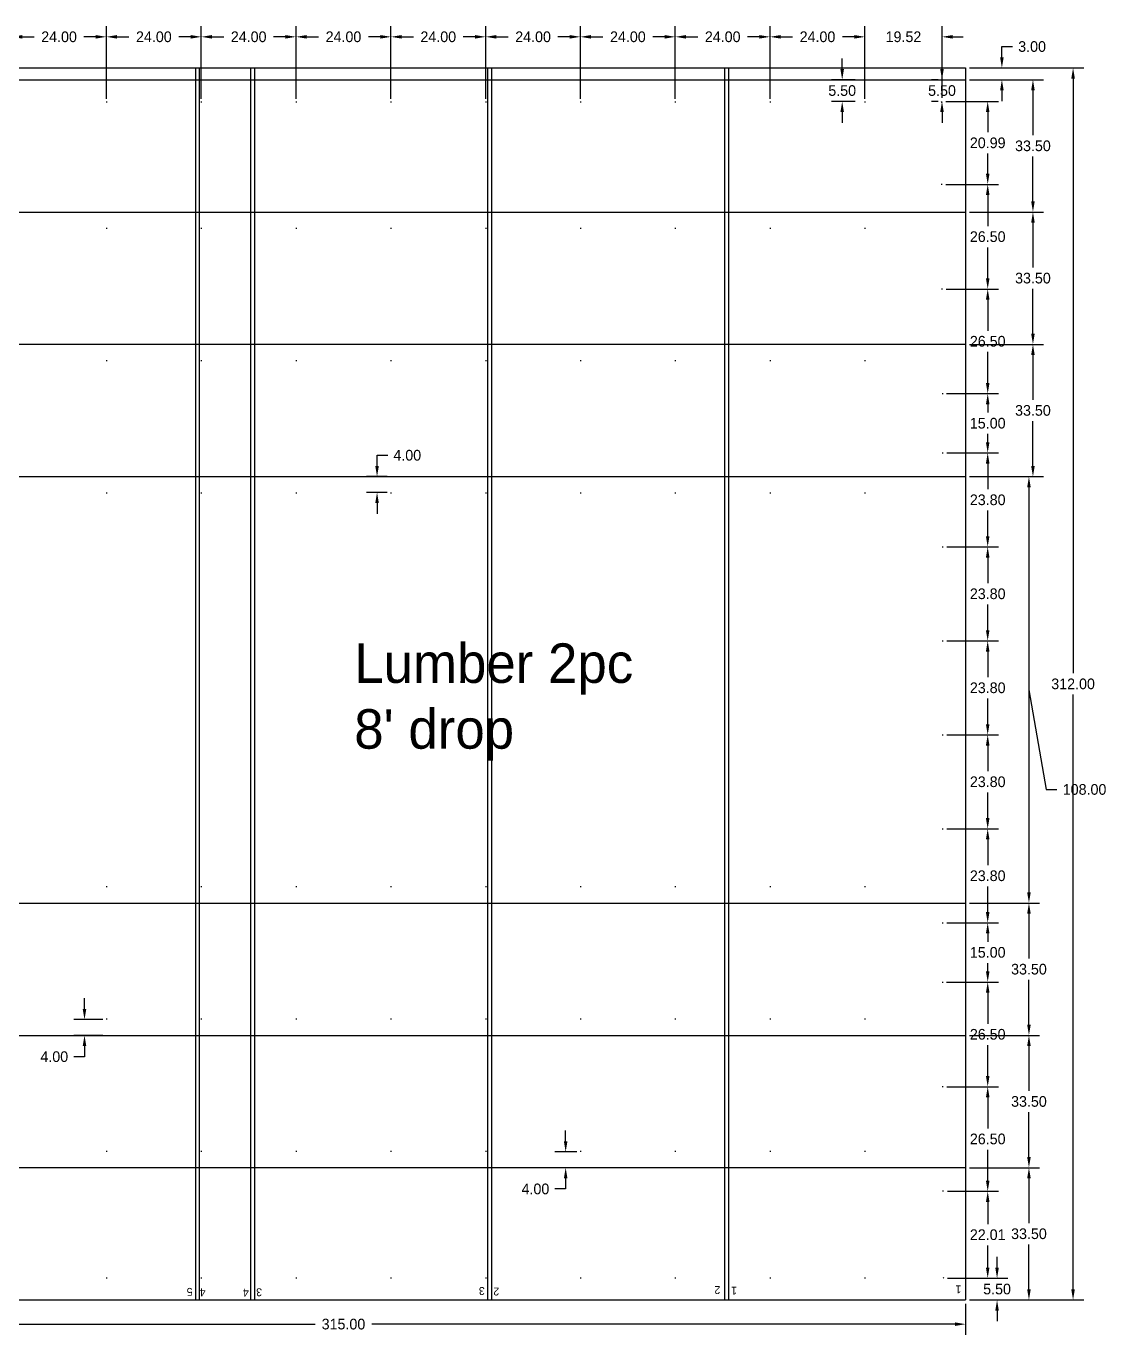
# Model space of a CAD drawing. Header units: millimetres. Extents: x 0 to 3072, y 0 to 988.
# Drawn here: x 256.3 to 529.6, y 2.4 to 333.8 of the extents above; entities that cross this region are included whole.
import ezdxf

# ---------------------------------------------------------------- set-up
doc = ezdxf.new("R2010")
doc.units = ezdxf.units.MM
for name, color, linetype in [('CUTME', 1, 'Continuous'), ('dim', 7, 'Continuous'), ('PEN1', 5, 'Continuous'), ('PEN2', 95, 'Continuous'), ('PENME', 3, 'Continuous'), ('TEXT', 7, 'Continuous')]:
    doc.layers.add(name, color=color, linetype=linetype)
doc.dimstyles.get("Standard").update_dxf_attribs({"dimtxt": 0.18, "dimasz": 0.18, "dimexe": 0.18, "dimexo": 0.0625, "dimgap": 0.09, "dimtad": 0, "dimtih": 1, "dimtoh": 1, "dimdec": 4, "dimzin": 0, "dimdsep": 46, "dimtxsty": 'Standard', "dimcen": 0.09, "dimadec": 0, "dimazin": 0, "dimtfac": 1, "dimtdec": 4, "dimtofl": 0, "dimtmove": 0, "dimatfit": 3, "dimfxl": 0, "dimtolj": 1, "dimtzin": 0, "dimarcsym": 0})

# ---------------------------------------------------------------- blocks, each defined once
blk = doc.blocks.new('*D266')
at = {"layer": 'Defpoints', "color": 0}
for p in [(592.48, 475.96), (572.96, 459.34), (592.48, 459.59)]:
    blk.add_point(p, dxfattribs=at)
at = {"layer": 'dim', "color": 0, "lineweight": -2}
for p, q in [((572.96, 460.28), (572.96, 478.66)), ((592.48, 460.53), (592.48, 478.66)), ((570.26, 475.96), (567.56, 475.96)), ((595.18, 475.96), (597.88, 475.96))]:
    blk.add_line(p, q, dxfattribs=at)
at = {"layer": 'dim', "color": 0}
for points in [[(570.26, 476.41), (570.26, 475.51), (572.96, 475.96)], [(595.18, 476.41), (595.18, 475.51), (592.48, 475.96)]]:
    blk.add_solid(points, dxfattribs=at)
at = {"layer": 'dim', "color": 0, "insert": (582.72, 475.96), "char_height": 2.7, "attachment_point": 5}
blk.add_mtext('\\A1;19.52', dxfattribs=at)
blk = doc.blocks.new('*D265')
at = {"layer": 'Defpoints', "color": 0}
for p in [(572.96, 475.96), (548.96, 459.34), (572.96, 459.34)]:
    blk.add_point(p, dxfattribs=at)
at = {"layer": 'dim', "color": 0, "lineweight": -2}
for p, q in [((548.96, 460.28), (548.96, 478.66)), ((572.96, 460.28), (572.96, 478.66)), ((551.66, 475.96), (554.66, 475.96)), ((570.26, 475.96), (567.26, 475.96))]:
    blk.add_line(p, q, dxfattribs=at)
at = {"layer": 'dim', "color": 0}
for points in [[(551.66, 476.41), (551.66, 475.51), (548.96, 475.96)], [(570.26, 476.41), (570.26, 475.51), (572.96, 475.96)]]:
    blk.add_solid(points, dxfattribs=at)
at = {"layer": 'dim', "color": 0, "insert": (560.96, 475.96), "char_height": 2.7, "attachment_point": 5}
blk.add_mtext('\\A1;24.00', dxfattribs=at)
blk = doc.blocks.new('*D264')
at = {"layer": 'Defpoints', "color": 0}
for p in [(548.96, 475.96), (524.96, 459.34), (548.96, 459.34)]:
    blk.add_point(p, dxfattribs=at)
at = {"layer": 'dim', "color": 0, "lineweight": -2}
for p, q in [((524.96, 460.28), (524.96, 478.66)), ((548.96, 460.28), (548.96, 478.66)), ((527.66, 475.96), (530.66, 475.96)), ((546.26, 475.96), (543.26, 475.96))]:
    blk.add_line(p, q, dxfattribs=at)
at = {"layer": 'dim', "color": 0}
for points in [[(527.66, 476.41), (527.66, 475.51), (524.96, 475.96)], [(546.26, 476.41), (546.26, 475.51), (548.96, 475.96)]]:
    blk.add_solid(points, dxfattribs=at)
at = {"layer": 'dim', "color": 0, "insert": (536.96, 475.96), "char_height": 2.7, "attachment_point": 5}
blk.add_mtext('\\A1;24.00', dxfattribs=at)
blk = doc.blocks.new('*D263')
at = {"layer": 'Defpoints', "color": 0}
for p in [(524.96, 475.96), (500.96, 459.34), (524.96, 459.34)]:
    blk.add_point(p, dxfattribs=at)
at = {"layer": 'dim', "color": 0, "lineweight": -2}
for p, q in [((500.96, 460.28), (500.96, 478.66)), ((524.96, 460.28), (524.96, 478.66)), ((503.66, 475.96), (506.66, 475.96)), ((522.26, 475.96), (519.26, 475.96))]:
    blk.add_line(p, q, dxfattribs=at)
at = {"layer": 'dim', "color": 0}
for points in [[(503.66, 476.41), (503.66, 475.51), (500.96, 475.96)], [(522.26, 476.41), (522.26, 475.51), (524.96, 475.96)]]:
    blk.add_solid(points, dxfattribs=at)
at = {"layer": 'dim', "color": 0, "insert": (512.96, 475.96), "char_height": 2.7, "attachment_point": 5}
blk.add_mtext('\\A1;24.00', dxfattribs=at)
blk = doc.blocks.new('*D262')
at = {"layer": 'Defpoints', "color": 0}
for p in [(500.96, 475.96), (476.96, 459.34), (500.96, 459.34)]:
    blk.add_point(p, dxfattribs=at)
at = {"layer": 'dim', "color": 0, "lineweight": -2}
for p, q in [((476.96, 460.28), (476.96, 478.66)), ((500.96, 460.28), (500.96, 478.66)), ((479.66, 475.96), (482.66, 475.96)), ((498.26, 475.96), (495.26, 475.96))]:
    blk.add_line(p, q, dxfattribs=at)
at = {"layer": 'dim', "color": 0}
for points in [[(479.66, 476.41), (479.66, 475.51), (476.96, 475.96)], [(498.26, 476.41), (498.26, 475.51), (500.96, 475.96)]]:
    blk.add_solid(points, dxfattribs=at)
at = {"layer": 'dim', "color": 0, "insert": (488.96, 475.96), "char_height": 2.7, "attachment_point": 5}
blk.add_mtext('\\A1;24.00', dxfattribs=at)
blk = doc.blocks.new('*D261')
at = {"layer": 'Defpoints', "color": 0}
for p in [(476.96, 475.96), (452.96, 459.34), (476.96, 459.34)]:
    blk.add_point(p, dxfattribs=at)
at = {"layer": 'dim', "color": 0, "lineweight": -2}
for p, q in [((452.96, 460.28), (452.96, 478.66)), ((476.96, 460.28), (476.96, 478.66)), ((455.66, 475.96), (458.66, 475.96)), ((474.26, 475.96), (471.26, 475.96))]:
    blk.add_line(p, q, dxfattribs=at)
at = {"layer": 'dim', "color": 0}
for points in [[(455.66, 476.41), (455.66, 475.51), (452.96, 475.96)], [(474.26, 476.41), (474.26, 475.51), (476.96, 475.96)]]:
    blk.add_solid(points, dxfattribs=at)
at = {"layer": 'dim', "color": 0, "insert": (464.96, 475.96), "char_height": 2.7, "attachment_point": 5}
blk.add_mtext('\\A1;24.00', dxfattribs=at)
blk = doc.blocks.new('*D260')
at = {"layer": 'Defpoints', "color": 0}
for p in [(452.96, 475.96), (428.96, 459.34), (452.96, 459.34)]:
    blk.add_point(p, dxfattribs=at)
at = {"layer": 'dim', "color": 0, "lineweight": -2}
for p, q in [((428.96, 460.28), (428.96, 478.66)), ((452.96, 460.28), (452.96, 478.66)), ((431.66, 475.96), (434.66, 475.96)), ((450.26, 475.96), (447.26, 475.96))]:
    blk.add_line(p, q, dxfattribs=at)
at = {"layer": 'dim', "color": 0}
for points in [[(431.66, 476.41), (431.66, 475.51), (428.96, 475.96)], [(450.26, 476.41), (450.26, 475.51), (452.96, 475.96)]]:
    blk.add_solid(points, dxfattribs=at)
at = {"layer": 'dim', "color": 0, "insert": (440.96, 475.96), "char_height": 2.7, "attachment_point": 5}
blk.add_mtext('\\A1;24.00', dxfattribs=at)
blk = doc.blocks.new('*D259')
at = {"layer": 'Defpoints', "color": 0}
for p in [(428.96, 475.96), (404.96, 459.34), (428.96, 459.34)]:
    blk.add_point(p, dxfattribs=at)
at = {"layer": 'dim', "color": 0, "lineweight": -2}
for p, q in [((404.96, 460.28), (404.96, 478.66)), ((428.96, 460.28), (428.96, 478.66)), ((407.66, 475.96), (410.66, 475.96)), ((426.26, 475.96), (423.26, 475.96))]:
    blk.add_line(p, q, dxfattribs=at)
at = {"layer": 'dim', "color": 0}
for points in [[(407.66, 476.41), (407.66, 475.51), (404.96, 475.96)], [(426.26, 476.41), (426.26, 475.51), (428.96, 475.96)]]:
    blk.add_solid(points, dxfattribs=at)
at = {"layer": 'dim', "color": 0, "insert": (416.96, 475.96), "char_height": 2.7, "attachment_point": 5}
blk.add_mtext('\\A1;24.00', dxfattribs=at)
blk = doc.blocks.new('*D258')
at = {"layer": 'Defpoints', "color": 0}
for p in [(404.96, 475.96), (380.96, 459.34), (404.96, 459.34)]:
    blk.add_point(p, dxfattribs=at)
at = {"layer": 'dim', "color": 0, "lineweight": -2}
for p, q in [((380.96, 460.28), (380.96, 478.66)), ((404.96, 460.28), (404.96, 478.66)), ((383.66, 475.96), (386.66, 475.96)), ((402.26, 475.96), (399.26, 475.96))]:
    blk.add_line(p, q, dxfattribs=at)
at = {"layer": 'dim', "color": 0}
for points in [[(383.66, 476.41), (383.66, 475.51), (380.96, 475.96)], [(402.26, 476.41), (402.26, 475.51), (404.96, 475.96)]]:
    blk.add_solid(points, dxfattribs=at)
at = {"layer": 'dim', "color": 0, "insert": (392.96, 475.96), "char_height": 2.7, "attachment_point": 5}
blk.add_mtext('\\A1;24.00', dxfattribs=at)
blk = doc.blocks.new('*D257')
at = {"layer": 'Defpoints', "color": 0}
for p in [(380.96, 475.96), (356.96, 459.34), (380.96, 459.34)]:
    blk.add_point(p, dxfattribs=at)
at = {"layer": 'dim', "color": 0, "lineweight": -2}
for p, q in [((356.96, 460.28), (356.96, 478.66)), ((380.96, 460.28), (380.96, 478.66)), ((359.66, 475.96), (362.66, 475.96)), ((378.26, 475.96), (375.26, 475.96))]:
    blk.add_line(p, q, dxfattribs=at)
at = {"layer": 'dim', "color": 0}
for points in [[(359.66, 476.41), (359.66, 475.51), (356.96, 475.96)], [(378.26, 476.41), (378.26, 475.51), (380.96, 475.96)]]:
    blk.add_solid(points, dxfattribs=at)
at = {"layer": 'dim', "color": 0, "insert": (368.96, 475.96), "char_height": 2.7, "attachment_point": 5}
blk.add_mtext('\\A1;24.00', dxfattribs=at)
blk = doc.blocks.new('*D248')
at = {"layer": 'Defpoints', "color": 0}
for p in [(449.46, 364.59), (452.96, 364.59), (452.96, 360.59)]:
    blk.add_point(p, dxfattribs=at)
at = {"layer": 'dim', "color": 0, "lineweight": -2}
for p, q in [((449.46, 367.29), (449.46, 369.99)), ((449.46, 369.99), (452.16, 369.99)), ((452.02, 364.59), (446.76, 364.59)), ((452.02, 360.59), (446.76, 360.59)), ((449.46, 357.89), (449.46, 355.19))]:
    blk.add_line(p, q, dxfattribs=at)
at = {"layer": 'dim', "color": 0}
for points in [[(449.01, 367.29), (449.91, 367.29), (449.46, 364.59)], [(449.01, 357.89), (449.91, 357.89), (449.46, 360.59)]]:
    blk.add_solid(points, dxfattribs=at)
at = {"layer": 'dim', "color": 0, "insert": (457.11, 369.99), "char_height": 2.7, "attachment_point": 5}
blk.add_mtext('\\A1;4.00', dxfattribs=at)
blk = doc.blocks.new('*D247')
at = {"layer": 'Defpoints', "color": 0}
for p in [(500.96, 193.59), (497.21, 189.59), (500.96, 189.59)]:
    blk.add_point(p, dxfattribs=at)
at = {"layer": 'dim', "color": 0, "lineweight": -2}
for p, q in [((497.21, 196.29), (497.21, 198.99)), ((500.02, 193.59), (494.51, 193.59)), ((500.02, 189.59), (494.51, 189.59)), ((497.21, 186.89), (497.21, 184.19)), ((497.21, 184.19), (494.51, 184.19))]:
    blk.add_line(p, q, dxfattribs=at)
at = {"layer": 'dim', "color": 0}
for points in [[(496.76, 196.29), (497.66, 196.29), (497.21, 193.59)], [(496.76, 186.89), (497.66, 186.89), (497.21, 189.59)]]:
    blk.add_solid(points, dxfattribs=at)
at = {"layer": 'dim', "color": 0, "insert": (489.56, 184.19), "char_height": 2.7, "attachment_point": 5}
blk.add_mtext('\\A1;4.00', dxfattribs=at)
blk = doc.blocks.new('*D246')
at = {"layer": 'Defpoints', "color": 0}
for p in [(380.96, 227.09), (375.4, 223.09), (380.96, 223.09)]:
    blk.add_point(p, dxfattribs=at)
at = {"layer": 'dim', "color": 0, "lineweight": -2}
for p, q in [((375.4, 229.79), (375.4, 232.49)), ((380.02, 227.09), (372.7, 227.09)), ((380.02, 223.09), (372.7, 223.09)), ((375.4, 220.39), (375.4, 217.69)), ((375.4, 217.69), (372.7, 217.69))]:
    blk.add_line(p, q, dxfattribs=at)
at = {"layer": 'dim', "color": 0}
for points in [[(374.95, 229.79), (375.85, 229.79), (375.4, 227.09)], [(374.95, 220.39), (375.85, 220.39), (375.4, 223.09)]]:
    blk.add_solid(points, dxfattribs=at)
at = {"layer": 'dim', "color": 0, "insert": (367.75, 217.69), "char_height": 2.7, "attachment_point": 5}
blk.add_mtext('\\A1;4.00', dxfattribs=at)
blk = doc.blocks.new('*D244')
at = {"layer": 'Defpoints', "color": 0}
for p in [(592.96, 161.59), (598.46, 156.09), (606.42, 156.09)]:
    blk.add_point(p, dxfattribs=at)
at = {"layer": 'dim', "color": 0, "lineweight": -2}
for p, q in [((606.42, 164.29), (606.42, 166.99)), ((593.9, 161.59), (609.12, 161.59)), ((599.4, 156.09), (609.12, 156.09)), ((606.42, 153.39), (606.42, 150.69))]:
    blk.add_line(p, q, dxfattribs=at)
at = {"layer": 'dim', "color": 0}
for points in [[(605.97, 164.29), (606.87, 164.29), (606.42, 161.59)], [(605.97, 153.39), (606.87, 153.39), (606.42, 156.09)]]:
    blk.add_solid(points, dxfattribs=at)
at = {"layer": 'dim', "color": 0, "insert": (606.42, 158.84), "char_height": 2.7, "attachment_point": 5}
blk.add_mtext('\\A1;5.50', dxfattribs=at)
blk = doc.blocks.new('*D243')
at = {"layer": 'Defpoints', "color": 0}
for p in [(592.48, 465.09), (592.48, 465.09), (592.48, 459.59)]:
    blk.add_point(p, dxfattribs=at)
at = {"layer": 'dim', "color": 0, "lineweight": -2}
for p, q in [((592.48, 467.79), (592.48, 470.49)), ((591.55, 465.09), (589.78, 465.09)), ((591.55, 459.59), (589.78, 459.59)), ((592.48, 456.89), (592.48, 454.19))]:
    blk.add_line(p, q, dxfattribs=at)
at = {"layer": 'dim', "color": 0}
for points in [[(592.03, 467.79), (592.93, 467.79), (592.48, 465.09)], [(592.03, 456.89), (592.93, 456.89), (592.48, 459.59)]]:
    blk.add_solid(points, dxfattribs=at)
at = {"layer": 'dim', "color": 0, "insert": (592.48, 462.34), "char_height": 2.7, "attachment_point": 5}
blk.add_mtext('\\A1;5.50', dxfattribs=at)
blk = doc.blocks.new('*D180')
at = {"layer": 'Defpoints', "color": 0}
for p in [(567.21, 465.09), (571.46, 465.09), (571.46, 459.59)]:
    blk.add_point(p, dxfattribs=at)
at = {"layer": 'dim', "color": 0, "lineweight": -2}
for p, q in [((567.21, 467.79), (567.21, 470.49)), ((570.53, 465.09), (564.51, 465.09)), ((570.53, 459.59), (564.51, 459.59)), ((567.21, 456.89), (567.21, 454.19))]:
    blk.add_line(p, q, dxfattribs=at)
at = {"layer": 'dim', "color": 0}
for points in [[(566.76, 467.79), (567.66, 467.79), (567.21, 465.09)], [(566.76, 456.89), (567.66, 456.89), (567.21, 459.59)]]:
    blk.add_solid(points, dxfattribs=at)
at = {"layer": 'dim', "color": 0, "insert": (567.21, 462.34), "char_height": 2.7, "attachment_point": 5}
blk.add_mtext('\\A1;5.50', dxfattribs=at)
blk = doc.blocks.new('*D219')
at = {"layer": 'Defpoints', "color": 0}
for p in [(593.66, 385.6), (604.05, 385.6), (592.81, 370.6)]:
    blk.add_point(p, dxfattribs=at)
at = {"layer": 'dim', "color": 0, "lineweight": -2}
for p, q in [((594.6, 385.6), (606.75, 385.6)), ((604.05, 382.9), (604.05, 380.8)), ((604.05, 373.3), (604.05, 375.4)), ((593.74, 370.6), (606.75, 370.6))]:
    blk.add_line(p, q, dxfattribs=at)
at = {"layer": 'dim', "color": 0}
for points in [[(603.6, 382.9), (604.5, 382.9), (604.05, 385.6)], [(603.6, 373.3), (604.5, 373.3), (604.05, 370.6)]]:
    blk.add_solid(points, dxfattribs=at)
at = {"layer": 'dim', "color": 0, "insert": (604.05, 378.1), "char_height": 2.7, "attachment_point": 5}
blk.add_mtext('\\A1;15.00', dxfattribs=at)
blk = doc.blocks.new('*D218')
at = {"layer": 'Defpoints', "color": 0}
for p in [(592.81, 370.6), (604.05, 370.6), (592.81, 346.8)]:
    blk.add_point(p, dxfattribs=at)
at = {"layer": 'dim', "color": 0, "lineweight": -2}
for p, q in [((593.74, 370.6), (606.75, 370.6)), ((604.05, 367.9), (604.05, 361.4)), ((604.05, 349.5), (604.05, 356)), ((593.74, 346.8), (606.75, 346.8))]:
    blk.add_line(p, q, dxfattribs=at)
at = {"layer": 'dim', "color": 0}
for points in [[(603.6, 367.9), (604.5, 367.9), (604.05, 370.6)], [(603.6, 349.5), (604.5, 349.5), (604.05, 346.8)]]:
    blk.add_solid(points, dxfattribs=at)
at = {"layer": 'dim', "color": 0, "insert": (604.05, 358.7), "char_height": 2.7, "attachment_point": 5}
blk.add_mtext('\\A1;23.80', dxfattribs=at)
blk = doc.blocks.new('*D217')
at = {"layer": 'Defpoints', "color": 0}
for p in [(592.81, 346.8), (604.05, 346.8), (592.81, 323)]:
    blk.add_point(p, dxfattribs=at)
at = {"layer": 'dim', "color": 0, "lineweight": -2}
for p, q in [((593.74, 346.8), (606.75, 346.8)), ((604.05, 344.1), (604.05, 337.6)), ((604.05, 325.7), (604.05, 332.2)), ((593.74, 323), (606.75, 323))]:
    blk.add_line(p, q, dxfattribs=at)
at = {"layer": 'dim', "color": 0}
for points in [[(603.6, 344.1), (604.5, 344.1), (604.05, 346.8)], [(603.6, 325.7), (604.5, 325.7), (604.05, 323)]]:
    blk.add_solid(points, dxfattribs=at)
at = {"layer": 'dim', "color": 0, "insert": (604.05, 334.9), "char_height": 2.7, "attachment_point": 5}
blk.add_mtext('\\A1;23.80', dxfattribs=at)
blk = doc.blocks.new('*D216')
at = {"layer": 'Defpoints', "color": 0}
for p in [(592.81, 323), (604.05, 323), (592.81, 299.2)]:
    blk.add_point(p, dxfattribs=at)
at = {"layer": 'dim', "color": 0, "lineweight": -2}
for p, q in [((593.74, 323), (606.75, 323)), ((604.05, 320.3), (604.05, 313.8)), ((604.05, 301.9), (604.05, 308.4)), ((593.74, 299.2), (606.75, 299.2))]:
    blk.add_line(p, q, dxfattribs=at)
at = {"layer": 'dim', "color": 0}
for points in [[(603.6, 320.3), (604.5, 320.3), (604.05, 323)], [(603.6, 301.9), (604.5, 301.9), (604.05, 299.2)]]:
    blk.add_solid(points, dxfattribs=at)
at = {"layer": 'dim', "color": 0, "insert": (604.05, 311.1), "char_height": 2.7, "attachment_point": 5}
blk.add_mtext('\\A1;23.80', dxfattribs=at)
blk = doc.blocks.new('*D215')
at = {"layer": 'Defpoints', "color": 0}
for p in [(592.81, 299.2), (604.05, 299.2), (592.81, 275.4)]:
    blk.add_point(p, dxfattribs=at)
at = {"layer": 'dim', "color": 0, "lineweight": -2}
for p, q in [((593.74, 299.2), (606.75, 299.2)), ((604.05, 296.5), (604.05, 290)), ((604.05, 278.1), (604.05, 284.6)), ((593.74, 275.4), (606.75, 275.4))]:
    blk.add_line(p, q, dxfattribs=at)
at = {"layer": 'dim', "color": 0}
for points in [[(603.6, 296.5), (604.5, 296.5), (604.05, 299.2)], [(603.6, 278.1), (604.5, 278.1), (604.05, 275.4)]]:
    blk.add_solid(points, dxfattribs=at)
at = {"layer": 'dim', "color": 0, "insert": (604.05, 287.3), "char_height": 2.7, "attachment_point": 5}
blk.add_mtext('\\A1;23.80', dxfattribs=at)
blk = doc.blocks.new('*D214')
at = {"layer": 'Defpoints', "color": 0}
for p in [(592.81, 275.4), (604.05, 275.4), (592.81, 251.6)]:
    blk.add_point(p, dxfattribs=at)
at = {"layer": 'dim', "color": 0, "lineweight": -2}
for p, q in [((593.74, 275.4), (606.75, 275.4)), ((604.05, 272.7), (604.05, 266.2)), ((604.05, 254.3), (604.05, 260.8)), ((593.74, 251.6), (606.75, 251.6))]:
    blk.add_line(p, q, dxfattribs=at)
at = {"layer": 'dim', "color": 0}
for points in [[(603.6, 272.7), (604.5, 272.7), (604.05, 275.4)], [(603.6, 254.3), (604.5, 254.3), (604.05, 251.6)]]:
    blk.add_solid(points, dxfattribs=at)
at = {"layer": 'dim', "color": 0, "insert": (604.05, 263.5), "char_height": 2.7, "attachment_point": 5}
blk.add_mtext('\\A1;23.80', dxfattribs=at)
blk = doc.blocks.new('*D213')
at = {"layer": 'Defpoints', "color": 0}
for p in [(592.81, 251.6), (604.05, 251.6), (592.72, 236.6)]:
    blk.add_point(p, dxfattribs=at)
at = {"layer": 'dim', "color": 0, "lineweight": -2}
for p, q in [((593.74, 251.6), (606.75, 251.6)), ((604.05, 248.9), (604.05, 246.8)), ((604.05, 239.3), (604.05, 241.4)), ((593.66, 236.6), (606.75, 236.6))]:
    blk.add_line(p, q, dxfattribs=at)
at = {"layer": 'dim', "color": 0}
for points in [[(603.6, 248.9), (604.5, 248.9), (604.05, 251.6)], [(603.6, 239.3), (604.5, 239.3), (604.05, 236.6)]]:
    blk.add_solid(points, dxfattribs=at)
at = {"layer": 'dim', "color": 0, "insert": (604.05, 244.1), "char_height": 2.7, "attachment_point": 5}
blk.add_mtext('\\A1;15.00', dxfattribs=at)
blk = doc.blocks.new('*D209')
at = {"layer": 'Defpoints', "color": 0}
for p in [(592.89, 183.6), (592.96, 161.59), (604.05, 161.59)]:
    blk.add_point(p, dxfattribs=at)
at = {"layer": 'dim', "color": 0, "lineweight": -2}
for p, q in [((593.83, 183.6), (606.75, 183.6)), ((604.05, 180.9), (604.05, 175.3)), ((604.05, 164.29), (604.05, 169.9)), ((593.9, 161.59), (606.75, 161.59))]:
    blk.add_line(p, q, dxfattribs=at)
at = {"layer": 'dim', "color": 0}
for points in [[(603.6, 180.9), (604.5, 180.9), (604.05, 183.6)], [(603.6, 164.29), (604.5, 164.29), (604.05, 161.59)]]:
    blk.add_solid(points, dxfattribs=at)
at = {"layer": 'dim', "color": 0, "insert": (604.05, 172.6), "char_height": 2.7, "attachment_point": 5}
blk.add_mtext('\\A1;22.01', dxfattribs=at)
blk = doc.blocks.new('*D208')
at = {"layer": 'Defpoints', "color": 0}
for p in [(592.81, 210.1), (592.89, 183.6), (604.05, 183.6)]:
    blk.add_point(p, dxfattribs=at)
at = {"layer": 'dim', "color": 0, "lineweight": -2}
for p, q in [((593.74, 210.1), (606.75, 210.1)), ((604.05, 207.4), (604.05, 199.55)), ((604.05, 186.3), (604.05, 194.15)), ((593.83, 183.6), (606.75, 183.6))]:
    blk.add_line(p, q, dxfattribs=at)
at = {"layer": 'dim', "color": 0}
for points in [[(603.6, 207.4), (604.5, 207.4), (604.05, 210.1)], [(603.6, 186.3), (604.5, 186.3), (604.05, 183.6)]]:
    blk.add_solid(points, dxfattribs=at)
at = {"layer": 'dim', "color": 0, "insert": (604.05, 196.85), "char_height": 2.7, "attachment_point": 5}
blk.add_mtext('\\A1;26.50', dxfattribs=at)
blk = doc.blocks.new('*D207')
at = {"layer": 'Defpoints', "color": 0}
for p in [(592.72, 236.6), (592.81, 210.1), (604.05, 210.1)]:
    blk.add_point(p, dxfattribs=at)
at = {"layer": 'dim', "color": 0, "lineweight": -2}
for p, q in [((593.66, 236.6), (606.75, 236.6)), ((604.05, 233.9), (604.05, 226.05)), ((604.05, 212.8), (604.05, 220.65)), ((593.74, 210.1), (606.75, 210.1))]:
    blk.add_line(p, q, dxfattribs=at)
at = {"layer": 'dim', "color": 0}
for points in [[(603.6, 233.9), (604.5, 233.9), (604.05, 236.6)], [(603.6, 212.8), (604.5, 212.8), (604.05, 210.1)]]:
    blk.add_solid(points, dxfattribs=at)
at = {"layer": 'dim', "color": 0, "insert": (604.05, 223.35), "char_height": 2.7, "attachment_point": 5}
blk.add_mtext('\\A1;26.50', dxfattribs=at)
blk = doc.blocks.new('*D206')
at = {"layer": 'Defpoints', "color": 0}
for p in [(592.64, 412.1), (592.72, 385.6), (604.05, 385.6)]:
    blk.add_point(p, dxfattribs=at)
at = {"layer": 'dim', "color": 0, "lineweight": -2}
for p, q in [((593.57, 412.1), (606.75, 412.1)), ((604.05, 409.4), (604.05, 401.55)), ((604.05, 388.3), (604.05, 396.15)), ((593.66, 385.6), (606.75, 385.6))]:
    blk.add_line(p, q, dxfattribs=at)
at = {"layer": 'dim', "color": 0}
for points in [[(603.6, 409.4), (604.5, 409.4), (604.05, 412.1)], [(603.6, 388.3), (604.5, 388.3), (604.05, 385.6)]]:
    blk.add_solid(points, dxfattribs=at)
at = {"layer": 'dim', "color": 0, "insert": (604.05, 398.85), "char_height": 2.7, "attachment_point": 5}
blk.add_mtext('\\A1;26.50', dxfattribs=at)
blk = doc.blocks.new('*D205')
at = {"layer": 'Defpoints', "color": 0}
for p in [(592.55, 438.6), (592.64, 412.1), (604.05, 412.1)]:
    blk.add_point(p, dxfattribs=at)
at = {"layer": 'dim', "color": 0, "lineweight": -2}
for p, q in [((593.49, 438.6), (606.75, 438.6)), ((604.05, 435.9), (604.05, 428.05)), ((604.05, 414.8), (604.05, 422.65)), ((593.57, 412.1), (606.75, 412.1))]:
    blk.add_line(p, q, dxfattribs=at)
at = {"layer": 'dim', "color": 0}
for points in [[(603.6, 435.9), (604.5, 435.9), (604.05, 438.6)], [(603.6, 414.8), (604.5, 414.8), (604.05, 412.1)]]:
    blk.add_solid(points, dxfattribs=at)
at = {"layer": 'dim', "color": 0, "insert": (604.05, 425.35), "char_height": 2.7, "attachment_point": 5}
blk.add_mtext('\\A1;26.50', dxfattribs=at)
blk = doc.blocks.new('*D204')
at = {"layer": 'Defpoints', "color": 0}
for p in [(592.48, 459.59), (592.55, 438.6), (604.05, 438.6)]:
    blk.add_point(p, dxfattribs=at)
at = {"layer": 'dim', "color": 0, "lineweight": -2}
for p, q in [((593.42, 459.59), (606.75, 459.59)), ((604.05, 456.89), (604.05, 451.8)), ((604.05, 441.3), (604.05, 446.4)), ((593.49, 438.6), (606.75, 438.6))]:
    blk.add_line(p, q, dxfattribs=at)
at = {"layer": 'dim', "color": 0}
for points in [[(603.6, 456.89), (604.5, 456.89), (604.05, 459.59)], [(603.6, 441.3), (604.5, 441.3), (604.05, 438.6)]]:
    blk.add_solid(points, dxfattribs=at)
at = {"layer": 'dim', "color": 0, "insert": (604.05, 449.1), "char_height": 2.7, "attachment_point": 5}
blk.add_mtext('\\A1;20.99', dxfattribs=at)
blk = doc.blocks.new('*D203')
at = {"layer": 'Defpoints', "color": 0}
for p in [(598.46, 189.59), (598.46, 156.09), (614.49, 156.09)]:
    blk.add_point(p, dxfattribs=at)
at = {"layer": 'dim', "color": 0, "lineweight": -2}
for p, q in [((599.4, 189.59), (617.19, 189.59)), ((614.49, 186.89), (614.49, 175.54)), ((614.49, 158.79), (614.49, 170.14)), ((599.4, 156.09), (617.19, 156.09))]:
    blk.add_line(p, q, dxfattribs=at)
at = {"layer": 'dim', "color": 0}
for points in [[(614.04, 186.89), (614.94, 186.89), (614.49, 189.59)], [(614.04, 158.79), (614.94, 158.79), (614.49, 156.09)]]:
    blk.add_solid(points, dxfattribs=at)
at = {"layer": 'dim', "color": 0, "insert": (614.49, 172.84), "char_height": 2.7, "attachment_point": 5}
blk.add_mtext('\\A1;33.50', dxfattribs=at)
blk = doc.blocks.new('*D202')
at = {"layer": 'Defpoints', "color": 0}
for p in [(598.46, 223.09), (598.46, 189.59), (614.49, 189.59)]:
    blk.add_point(p, dxfattribs=at)
at = {"layer": 'dim', "color": 0, "lineweight": -2}
for p, q in [((599.4, 223.09), (617.19, 223.09)), ((614.49, 220.39), (614.49, 209.04)), ((614.49, 192.29), (614.49, 203.64)), ((599.4, 189.59), (617.19, 189.59))]:
    blk.add_line(p, q, dxfattribs=at)
at = {"layer": 'dim', "color": 0}
for points in [[(614.04, 220.39), (614.94, 220.39), (614.49, 223.09)], [(614.04, 192.29), (614.94, 192.29), (614.49, 189.59)]]:
    blk.add_solid(points, dxfattribs=at)
at = {"layer": 'dim', "color": 0, "insert": (614.49, 206.34), "char_height": 2.7, "attachment_point": 5}
blk.add_mtext('\\A1;33.50', dxfattribs=at)
blk = doc.blocks.new('*D201')
at = {"layer": 'Defpoints', "color": 0}
for p in [(598.46, 256.59), (598.46, 223.09), (614.49, 223.09)]:
    blk.add_point(p, dxfattribs=at)
at = {"layer": 'dim', "color": 0, "lineweight": -2}
for p, q in [((599.4, 256.59), (617.19, 256.59)), ((614.49, 253.89), (614.49, 242.54)), ((614.49, 225.79), (614.49, 237.14)), ((599.4, 223.09), (617.19, 223.09))]:
    blk.add_line(p, q, dxfattribs=at)
at = {"layer": 'dim', "color": 0}
for points in [[(614.04, 253.89), (614.94, 253.89), (614.49, 256.59)], [(614.04, 225.79), (614.94, 225.79), (614.49, 223.09)]]:
    blk.add_solid(points, dxfattribs=at)
at = {"layer": 'dim', "color": 0, "insert": (614.49, 239.84), "char_height": 2.7, "attachment_point": 5}
blk.add_mtext('\\A1;33.50', dxfattribs=at)
blk = doc.blocks.new('*D200')
at = {"layer": 'Defpoints', "color": 0}
for p in [(598.46, 364.59), (598.46, 256.59), (614.49, 256.59)]:
    blk.add_point(p, dxfattribs=at)
at = {"layer": 'dim', "color": 0, "lineweight": -2}
for p, q in [((599.4, 364.59), (617.19, 364.59)), ((614.49, 361.89), (614.49, 259.29)), ((614.49, 310.59), (618.89, 285.36)), ((618.89, 285.36), (621.59, 285.36)), ((599.4, 256.59), (617.19, 256.59))]:
    blk.add_line(p, q, dxfattribs=at)
at = {"layer": 'dim', "color": 0}
for points in [[(614.04, 361.89), (614.94, 361.89), (614.49, 364.59)], [(614.04, 259.29), (614.94, 259.29), (614.49, 256.59)]]:
    blk.add_solid(points, dxfattribs=at)
at = {"layer": 'dim', "color": 0, "insert": (628.57, 285.36), "char_height": 2.7, "attachment_point": 5}
blk.add_mtext('\\A1;108.00', dxfattribs=at)
blk = doc.blocks.new('*D199')
at = {"layer": 'Defpoints', "color": 0}
for p in [(598.46, 398.09), (598.46, 364.59), (615.5, 364.59)]:
    blk.add_point(p, dxfattribs=at)
at = {"layer": 'dim', "color": 0, "lineweight": -2}
for p, q in [((599.4, 398.09), (618.2, 398.09)), ((615.5, 395.39), (615.5, 384.04)), ((615.5, 367.29), (615.5, 378.64)), ((599.4, 364.59), (618.2, 364.59))]:
    blk.add_line(p, q, dxfattribs=at)
at = {"layer": 'dim', "color": 0}
for points in [[(615.05, 395.39), (615.95, 395.39), (615.5, 398.09)], [(615.05, 367.29), (615.95, 367.29), (615.5, 364.59)]]:
    blk.add_solid(points, dxfattribs=at)
at = {"layer": 'dim', "color": 0, "insert": (615.5, 381.34), "char_height": 2.7, "attachment_point": 5}
blk.add_mtext('\\A1;33.50', dxfattribs=at)
blk = doc.blocks.new('*D198')
at = {"layer": 'Defpoints', "color": 0}
for p in [(598.46, 431.59), (598.46, 398.09), (615.5, 398.09)]:
    blk.add_point(p, dxfattribs=at)
at = {"layer": 'dim', "color": 0, "lineweight": -2}
for p, q in [((599.4, 431.59), (618.2, 431.59)), ((615.5, 428.89), (615.5, 417.54)), ((615.5, 400.79), (615.5, 412.14)), ((599.4, 398.09), (618.2, 398.09))]:
    blk.add_line(p, q, dxfattribs=at)
at = {"layer": 'dim', "color": 0}
for points in [[(615.05, 428.89), (615.95, 428.89), (615.5, 431.59)], [(615.05, 400.79), (615.95, 400.79), (615.5, 398.09)]]:
    blk.add_solid(points, dxfattribs=at)
at = {"layer": 'dim', "color": 0, "insert": (615.5, 414.84), "char_height": 2.7, "attachment_point": 5}
blk.add_mtext('\\A1;33.50', dxfattribs=at)
blk = doc.blocks.new('*D197')
at = {"layer": 'Defpoints', "color": 0}
for p in [(598.46, 465.09), (598.46, 431.59), (615.5, 431.59)]:
    blk.add_point(p, dxfattribs=at)
at = {"layer": 'dim', "color": 0, "lineweight": -2}
for p, q in [((599.4, 465.09), (618.2, 465.09)), ((615.5, 462.39), (615.5, 451.04)), ((615.5, 434.29), (615.5, 445.64)), ((599.4, 431.59), (618.2, 431.59))]:
    blk.add_line(p, q, dxfattribs=at)
at = {"layer": 'dim', "color": 0}
for points in [[(615.05, 462.39), (615.95, 462.39), (615.5, 465.09)], [(615.05, 434.29), (615.95, 434.29), (615.5, 431.59)]]:
    blk.add_solid(points, dxfattribs=at)
at = {"layer": 'dim', "color": 0, "insert": (615.5, 448.34), "char_height": 2.7, "attachment_point": 5}
blk.add_mtext('\\A1;33.50', dxfattribs=at)
blk = doc.blocks.new('*D196')
at = {"layer": 'Defpoints', "color": 0}
for p in [(598.46, 468.09), (598.46, 465.09), (607.64, 465.09)]:
    blk.add_point(p, dxfattribs=at)
at = {"layer": 'dim', "color": 0, "lineweight": -2}
for p, q in [((607.64, 470.79), (607.64, 473.49)), ((607.64, 473.49), (610.34, 473.49)), ((599.4, 468.09), (610.34, 468.09)), ((599.4, 465.09), (610.34, 465.09)), ((607.64, 462.39), (607.64, 459.69))]:
    blk.add_line(p, q, dxfattribs=at)
at = {"layer": 'dim', "color": 0}
for points in [[(607.19, 470.79), (608.09, 470.79), (607.64, 468.09)], [(607.19, 462.39), (608.09, 462.39), (607.64, 465.09)]]:
    blk.add_solid(points, dxfattribs=at)
at = {"layer": 'dim', "color": 0, "insert": (615.29, 473.49), "char_height": 2.7, "attachment_point": 5}
blk.add_mtext('\\A1;3.00', dxfattribs=at)
blk = doc.blocks.new('*D194')
at = {"layer": 'Defpoints', "color": 0}
for p in [(598.46, 468.09), (598.46, 156.09), (625.66, 156.09)]:
    blk.add_point(p, dxfattribs=at)
at = {"layer": 'dim', "color": 0, "lineweight": -2}
for p, q in [((599.4, 468.09), (628.36, 468.09)), ((625.66, 465.39), (625.66, 314.79)), ((625.66, 158.79), (625.66, 309.39)), ((599.4, 156.09), (628.36, 156.09))]:
    blk.add_line(p, q, dxfattribs=at)
at = {"layer": 'dim', "color": 0}
for points in [[(625.21, 465.39), (626.11, 465.39), (625.66, 468.09)], [(625.21, 158.79), (626.11, 158.79), (625.66, 156.09)]]:
    blk.add_solid(points, dxfattribs=at)
at = {"layer": 'dim', "color": 0, "insert": (625.66, 312.09), "char_height": 2.7, "attachment_point": 5}
blk.add_mtext('\\A1;312.00', dxfattribs=at)
blk = doc.blocks.new('*D193')
at = {"layer": 'Defpoints', "color": 0}
for p in [(283.46, 156.09), (598.46, 156.09), (283.46, 149.96)]:
    blk.add_point(p, dxfattribs=at)
at = {"layer": 'dim', "color": 0, "lineweight": -2}
for p, q in [((283.46, 155.15), (283.46, 147.26)), ((598.46, 155.15), (598.46, 147.26)), ((286.16, 149.96), (433.76, 149.96)), ((595.76, 149.96), (448.16, 149.96))]:
    blk.add_line(p, q, dxfattribs=at)
at = {"layer": 'dim', "color": 0}
for points in [[(286.16, 150.41), (286.16, 149.51), (283.46, 149.96)], [(595.76, 150.41), (595.76, 149.51), (598.46, 149.96)]]:
    blk.add_solid(points, dxfattribs=at)
at = {"layer": 'dim', "color": 0, "insert": (440.96, 149.96), "char_height": 2.7, "attachment_point": 5}
blk.add_mtext('\\A1;315.00', dxfattribs=at)
blk = doc.blocks.new('A$C71D563D8')
at = {"layer": 'CUTME', "ltscale": 22}
for p, q in [((239.091, 323.196), (300.091, 323.196)), ((299.091, 323.196), (314.091, 323.196)), ((299.091, 323.196), (299.091, 11.196)), ((300.091, 323.196), (300.091, 11.196)), ((313.091, 323.196), (374.091, 323.196)), ((313.091, 323.196), (313.091, 11.196)), ((314.091, 323.196), (314.091, 11.196)), ((373.091, 323.196), (434.091, 323.196)), ((373.091, 323.196), (373.091, 11.196)), ((374.091, 323.196), (374.091, 11.196)), ((433.091, 323.196), (494.091, 323.196)), ((433.091, 323.196), (433.091, 11.196)), ((434.091, 323.196), (434.091, 11.196)), ((494.091, 323.196), (494.091, 11.196)), ((239.091, 11.196), (300.091, 11.196)), ((299.091, 11.196), (314.091, 11.196)), ((313.091, 11.196), (374.091, 11.196)), ((373.091, 11.196), (434.091, 11.196)), ((433.091, 11.196), (494.091, 11.196))]:
    blk.add_line(p, q, dxfattribs=at)
at = {"layer": 'PEN1', "ltscale": 22}
for p, q in [((239.091, 320.196), (300.091, 320.196)), ((299.091, 320.196), (314.091, 320.196)), ((313.091, 320.196), (374.091, 320.196)), ((373.091, 320.196), (434.091, 320.196)), ((433.091, 320.196), (494.091, 320.196))]:
    blk.add_line(p, q, dxfattribs=at)
at = {"layer": 'PEN2', "ltscale": 22}
for p, q in [((239.091, 286.696), (300.091, 286.696)), ((299.091, 286.696), (314.091, 286.696)), ((313.091, 286.696), (374.091, 286.696)), ((373.091, 286.696), (434.091, 286.696)), ((433.091, 286.696), (494.091, 286.696)), ((239.091, 253.196), (300.091, 253.196)), ((299.091, 253.196), (314.091, 253.196)), ((313.091, 253.196), (374.091, 253.196)), ((373.091, 253.196), (434.091, 253.196)), ((433.091, 253.196), (494.091, 253.196)), ((239.091, 219.696), (300.091, 219.696)), ((299.091, 219.696), (314.091, 219.696)), ((313.091, 219.696), (374.091, 219.696)), ((373.091, 219.696), (434.091, 219.696)), ((433.091, 219.696), (494.091, 219.696)), ((239.091, 111.696), (300.091, 111.696)), ((299.091, 111.696), (314.091, 111.696)), ((313.091, 111.696), (374.091, 111.696)), ((373.091, 111.696), (434.091, 111.696)), ((433.091, 111.696), (494.091, 111.696)), ((239.091, 78.196), (300.091, 78.196)), ((299.091, 78.196), (314.091, 78.196)), ((313.091, 78.196), (374.091, 78.196)), ((373.091, 78.196), (434.091, 78.196)), ((433.091, 78.196), (494.091, 78.196)), ((239.091, 44.696), (300.091, 44.696)), ((299.091, 44.696), (314.091, 44.696)), ((313.091, 44.696), (374.091, 44.696)), ((373.091, 44.696), (434.091, 44.696)), ((433.091, 44.696), (494.091, 44.696))]:
    blk.add_line(p, q, dxfattribs=at)
at = {"layer": 'PENME', "ltscale": 22}
for p, q in [((276.593, 314.696), (276.593, 314.446)), ((300.593, 314.696), (300.593, 314.446)), ((300.593, 314.696), (300.593, 314.446)), ((324.593, 314.696), (324.593, 314.446)), ((348.593, 314.696), (348.593, 314.446)), ((372.593, 314.696), (372.593, 314.446)), ((396.593, 314.696), (396.593, 314.446)), ((420.593, 314.696), (420.593, 314.446)), ((444.593, 314.696), (444.593, 314.446)), ((468.593, 314.696), (468.593, 314.446)), ((487.916, 314.495), (488.113, 314.694)), ((488.182, 293.704), (487.932, 293.703)), ((276.591, 282.696), (276.591, 282.446)), ((300.591, 282.696), (300.591, 282.446)), ((324.591, 282.696), (324.591, 282.446)), ((348.591, 282.696), (348.591, 282.446)), ((372.591, 282.696), (372.591, 282.446)), ((396.591, 282.696), (396.591, 282.446)), ((420.591, 282.696), (420.591, 282.446)), ((444.591, 282.696), (444.591, 282.446)), ((468.591, 282.696), (468.591, 282.446)), ((488.267, 267.204), (488.017, 267.203)), ((276.591, 249.196), (276.591, 248.946)), ((300.591, 249.196), (300.591, 248.946)), ((324.591, 249.196), (324.591, 248.946)), ((348.591, 249.196), (348.591, 248.946)), ((372.591, 249.196), (372.591, 248.946)), ((396.591, 249.196), (396.591, 248.946)), ((420.591, 249.196), (420.591, 248.946)), ((444.591, 249.196), (444.591, 248.946)), ((468.591, 249.196), (468.591, 248.946)), ((488.187, 240.704), (488.437, 240.704)), ((488.187, 225.704), (488.437, 225.704)), ((276.591, 215.696), (276.591, 215.446)), ((300.591, 215.696), (300.591, 215.446)), ((324.591, 215.696), (324.591, 215.446)), ((348.591, 215.696), (348.591, 215.446)), ((372.591, 215.696), (372.591, 215.446)), ((396.591, 215.696), (396.591, 215.446)), ((420.591, 215.696), (420.591, 215.446)), ((444.591, 215.696), (444.591, 215.446)), ((468.591, 215.696), (468.591, 215.446)), ((488.187, 201.904), (488.437, 201.904)), ((488.187, 178.104), (488.437, 178.104)), ((488.187, 154.304), (488.437, 154.304)), ((488.187, 130.504), (488.437, 130.504)), ((276.591, 115.946), (276.591, 115.696)), ((300.591, 115.946), (300.591, 115.696)), ((300.591, 115.946), (300.591, 115.696)), ((324.591, 115.946), (324.591, 115.696)), ((348.591, 115.946), (348.591, 115.696)), ((372.591, 115.946), (372.591, 115.696)), ((396.591, 115.946), (396.591, 115.696)), ((420.591, 115.946), (420.591, 115.696)), ((444.591, 115.946), (444.591, 115.696)), ((468.591, 115.946), (468.591, 115.696)), ((488.187, 106.704), (488.437, 106.704)), ((488.187, 91.704), (488.437, 91.704)), ((276.591, 82.446), (276.591, 82.196)), ((300.591, 82.446), (300.591, 82.196)), ((324.591, 82.446), (324.591, 82.196)), ((348.591, 82.446), (348.591, 82.196)), ((372.591, 82.446), (372.591, 82.196)), ((396.591, 82.446), (396.591, 82.196)), ((420.591, 82.446), (420.591, 82.196)), ((444.591, 82.446), (444.591, 82.196)), ((468.591, 82.446), (468.591, 82.196)), ((488.437, 65.205), (488.187, 65.204)), ((276.591, 48.946), (276.591, 48.696)), ((300.591, 48.946), (300.591, 48.696)), ((324.591, 48.946), (324.591, 48.696)), ((348.591, 48.946), (348.591, 48.696)), ((372.591, 48.946), (372.591, 48.696)), ((396.591, 48.946), (396.591, 48.696)), ((420.591, 48.946), (420.591, 48.696)), ((444.591, 48.946), (444.591, 48.696)), ((468.591, 48.946), (468.591, 48.696)), ((488.522, 38.705), (488.272, 38.704)), ((276.591, 16.899), (276.591, 16.649)), ((300.591, 16.899), (300.591, 16.649)), ((324.591, 16.899), (324.591, 16.649)), ((348.591, 16.899), (348.591, 16.649)), ((372.591, 16.899), (372.591, 16.649)), ((396.591, 16.899), (396.591, 16.649)), ((420.591, 16.899), (420.591, 16.649)), ((444.591, 16.899), (444.591, 16.649)), ((468.591, 16.899), (468.591, 16.649)), ((488.591, 16.695), (488.392, 16.893))]:
    blk.add_line(p, q, dxfattribs=at)
at = {"layer": 'dim', "ltscale": 22, "insert": (339.318, 177.463), "char_height": 10, "width": 121.73333, "attachment_point": 1}
blk.add_mtext("Lumber 2pc\\P8' drop", dxfattribs=at)
at = {"layer": 'TEXT', "ltscale": 22}
for s, p in [('5', (298.387, 14.244)), ('4', (301.702, 14.103)), ('4', (312.625, 14.058)), ('3', (315.986, 14.143)), ('3', (372.368, 14.456)), ('2', (376.017, 14.336)), ('2', (432.001, 14.691)), ('1', (436.215, 14.55)), ('1', (492.998, 14.873))]:
    blk.add_text(s, height=2, rotation=180, dxfattribs=at).set_placement(p)
at = {"layer": 'dim', "ltscale": 22}
for base, p1, p2, override, picture, middle in [((276.593, 331.063), (252.593, 314.446), (276.593, 314.446), {"dimscale": 15, "dimdec": 2, "dimtmove": 1}, '*D257', (264.593, 331.063)), ((300.593, 331.063), (276.593, 314.446), (300.593, 314.446), {"dimscale": 15, "dimdec": 2, "dimtmove": 1}, '*D258', (288.593, 331.063)), ((324.593, 331.063), (300.593, 314.446), (324.593, 314.446), {"dimscale": 15, "dimdec": 2, "dimtmove": 1}, '*D259', (312.593, 331.063)), ((348.593, 331.063), (324.593, 314.446), (348.593, 314.446), {"dimscale": 15, "dimdec": 2, "dimtmove": 1}, '*D260', (336.593, 331.063)), ((372.593, 331.063), (348.593, 314.446), (372.593, 314.446), {"dimscale": 15, "dimdec": 2, "dimtmove": 1}, '*D261', (360.593, 331.063)), ((396.593, 331.063), (372.593, 314.446), (396.593, 314.446), {"dimscale": 15, "dimdec": 2, "dimtmove": 1}, '*D262', (384.593, 331.063)), ((420.593, 331.063), (396.593, 314.446), (420.593, 314.446), {"dimscale": 15, "dimdec": 2, "dimtmove": 1}, '*D263', (408.593, 331.063)), ((444.593, 331.063), (420.593, 314.446), (444.593, 314.446), {"dimscale": 15, "dimdec": 2, "dimtmove": 1}, '*D264', (432.593, 331.063)), ((468.593, 331.063), (444.593, 314.446), (468.593, 314.446), {"dimscale": 15, "dimdec": 2, "dimtmove": 1}, '*D265', (456.593, 331.063)), ((488.113, 331.063), (468.593, 314.446), (488.113, 314.694), {"dimscale": 15, "dimdec": 2, "dimtmove": 1}, '*D266', (478.353, 331.063)), ((179.091, 5.064), (494.091, 11.196), (179.091, 11.196), {"dimscale": 15, "dimdec": 2}, '*D193', (336.591, 5.064))]:
    dim = blk.add_linear_dim(base=base, p1=p1, p2=p2, dimstyle='Standard', override=override, dxfattribs=at)
    dim.commit()
    dim.dimension.update_dxf_attribs({"geometry": picture, "text_midpoint": middle, "insert": (-104.37, -144.897)})
for base, p1, p2, override, picture, middle in [((503.275, 320.196), (494.091, 323.196), (494.091, 320.196), {"dimscale": 15, "dimdec": 2}, '*D196', (510.925, 328.596)), ((510.123, 111.696), (494.091, 219.696), (494.091, 111.696), {"dimscale": 15, "dimdec": 2, "dimtmove": 1}, '*D200', (518.575, 140.46))]:
    dim = blk.add_linear_dim(base=base, p1=p1, p2=p2, angle=90, dimstyle='Standard', override=override, dxfattribs=at)
    dim.commit()
    dim.dimension.update_dxf_attribs({"geometry": picture, "text_midpoint": middle, "dimtype": 128, "insert": (-104.37, -144.897)})
for base, p1, p2, override, picture, middle in [((462.844, 320.196), (467.093, 314.696), (467.093, 320.196), {"dimscale": 15, "dimdec": 2}, '*D180', (462.844, 317.446)), ((488.113, 320.196), (488.113, 314.694), (488.113, 320.196), {"dimscale": 15, "dimdec": 2}, '*D243', (488.113, 317.445)), ((521.294, 11.196), (494.091, 323.196), (494.091, 11.196), {"dimscale": 15, "dimdec": 2}, '*D194', (521.294, 167.196)), ((511.126, 286.696), (494.091, 320.196), (494.091, 286.696), {"dimscale": 15, "dimdec": 2, "dimtmove": 1}, '*D197', (511.126, 303.446)), ((499.68, 293.704), (488.113, 314.694), (488.182, 293.704), {"dimscale": 15, "dimdec": 2}, '*D204', (499.68, 304.199)), ((499.68, 267.204), (488.182, 293.704), (488.267, 267.204), {"dimscale": 15, "dimdec": 2, "dimtmove": 1}, '*D205', (499.68, 280.454)), ((511.126, 253.196), (494.091, 286.696), (494.091, 253.196), {"dimscale": 15, "dimdec": 2, "dimtmove": 1}, '*D198', (511.126, 269.946)), ((499.68, 240.704), (488.267, 267.204), (488.352, 240.704), {"dimscale": 15, "dimdec": 2, "dimtmove": 1}, '*D206', (499.68, 253.954)), ((511.126, 219.696), (494.091, 253.196), (494.091, 219.696), {"dimscale": 15, "dimdec": 2, "dimtmove": 1}, '*D199', (511.126, 236.446)), ((499.68, 240.704), (488.437, 225.704), (489.289, 240.704), {"dimscale": 15, "dimdec": 2, "dimtmove": 1}, '*D219', (499.68, 233.204)), ((345.091, 219.696), (348.591, 215.696), (348.591, 219.696), {"dimscale": 15, "dimdec": 2}, '*D248', (352.741, 225.096)), ((499.68, 225.704), (488.437, 201.904), (488.437, 225.704), {"dimscale": 15, "dimdec": 2, "dimtmove": 1}, '*D218', (499.68, 213.804)), ((499.68, 201.904), (488.437, 178.104), (488.437, 201.904), {"dimscale": 15, "dimdec": 2, "dimtmove": 1}, '*D217', (499.68, 190.004)), ((499.68, 178.104), (488.437, 154.304), (488.437, 178.104), {"dimscale": 15, "dimdec": 2, "dimtmove": 1}, '*D216', (499.68, 166.204)), ((499.68, 154.304), (488.437, 130.504), (488.437, 154.304), {"dimscale": 15, "dimdec": 2, "dimtmove": 1}, '*D215', (499.68, 142.404)), ((499.68, 130.504), (488.437, 106.704), (488.437, 130.504), {"dimscale": 15, "dimdec": 2, "dimtmove": 1}, '*D214', (499.68, 118.604)), ((510.123, 78.196), (494.091, 111.696), (494.091, 78.196), {"dimscale": 15, "dimdec": 2, "dimtmove": 1}, '*D201', (510.123, 94.946)), ((499.68, 106.704), (488.352, 91.705), (488.437, 106.704), {"dimscale": 15, "dimdec": 2, "dimtmove": 1}, '*D213', (499.68, 99.205)), ((499.68, 65.205), (488.352, 91.705), (488.437, 65.205), {"dimscale": 15, "dimdec": 2, "dimtmove": 1}, '*D207', (499.68, 78.455)), ((271.026, 78.196), (276.591, 82.196), (276.591, 78.196), {"dimscale": 15, "dimdec": 2}, '*D246', (263.376, 72.796)), ((510.123, 44.696), (494.091, 78.196), (494.091, 44.696), {"dimscale": 15, "dimdec": 2, "dimtmove": 1}, '*D202', (510.123, 61.446)), ((499.68, 38.705), (488.437, 65.205), (488.522, 38.705), {"dimscale": 15, "dimdec": 2, "dimtmove": 1}, '*D208', (499.68, 51.955)), ((392.837, 44.696), (396.591, 48.696), (396.591, 44.696), {"dimscale": 15, "dimdec": 2}, '*D247', (385.187, 39.296)), ((510.123, 11.196), (494.091, 44.696), (494.091, 11.196), {"dimscale": 15, "dimdec": 2, "dimtmove": 1}, '*D203', (510.123, 27.946)), ((499.68, 16.695), (488.522, 38.705), (488.591, 16.695), {"dimscale": 15, "dimdec": 2, "dimtmove": 1}, '*D209', (499.68, 27.7)), ((502.047, 11.196), (488.591, 16.695), (494.091, 11.196), {"dimscale": 15, "dimdec": 2}, '*D244', (502.047, 13.946))]:
    dim = blk.add_linear_dim(base=base, p1=p1, p2=p2, angle=90, dimstyle='Standard', override=override, dxfattribs=at)
    dim.commit()
    dim.dimension.update_dxf_attribs({"geometry": picture, "text_midpoint": middle, "insert": (-104.37, -144.897)})

msp = doc.modelspace()

# ---------------------------------------------------------------- block references
msp.add_blockref('A$C71D563D8', (0, 0))

doc.saveas('drawing.dxf')
